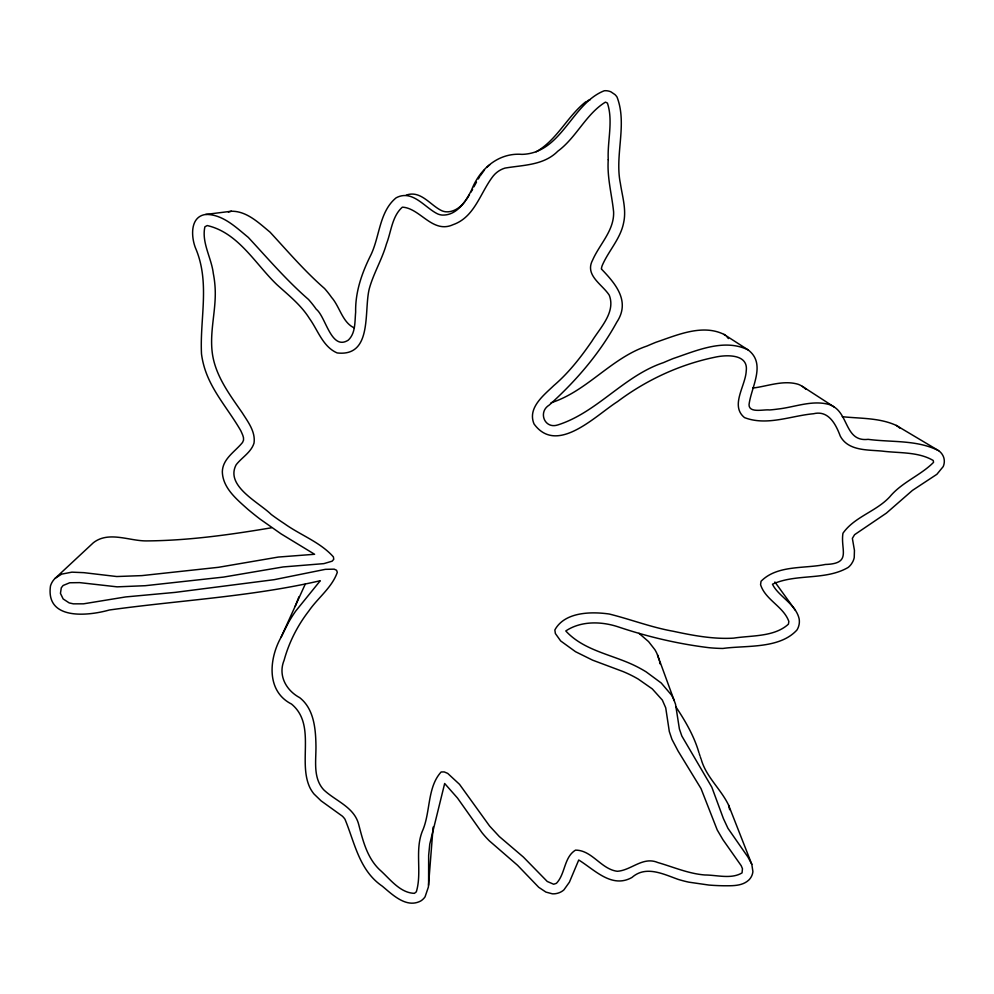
<?xml version="1.0" encoding="UTF-8"?>
<svg xmlns="http://www.w3.org/2000/svg" width="994" height="994" viewBox="0 0 994 994"><rect width="100%" height="100%" fill="white"/><g stroke="black" fill="none" stroke-linecap="round" stroke-linejoin="round"><path stroke-width="1.49" d="M305.22 584.199L281.016 637.378C269.001 658.798 266.081 691.203 291.528 704.063C316.291 724.638 297.728 761.491 309.793 787.422A35.709 33.945 7.9 0 0 314.029 794.02L321.087 800.853L342.346 816.149A21.284 20.104 7.6 0 1 344.968 819.218C354.783 842.887 359.219 870.458 382.292 886.176C392.543 894.724 406.372 908.541 420.711 900.999A15.506 14.575 2.6 0 0 425.072 896.812L428.377 887.07L433.111 827.132M428.6 885.194L428.65 855.362L429.768 844.092L444.666 783.508L457.526 798.083L481.928 832.599A102.32 97.462 -6 0 0 489.346 840.849L517.539 865.277L538.736 887.307L545.917 892.09L552.254 893.792A14.438 13.593 -4.6 0 0 555.36 893.705L557 893.407A15.407 14.5 -4.6 0 0 563.909 889.879L569.4 882.187L578.732 860.009C594.586 869.738 611.77 888.822 631.936 877.478C645.851 865.14 663.408 874.148 678.194 879.392A129.667 122.945 -15.3 0 0 688.743 882.15L708.921 885.058A220.407 210.554 -18.9 0 0 723.607 885.766C732.056 885.741 741.847 886.313 748.581 880.249A14.028 13.146 -13.5 0 0 750.221 878.41A14.338 13.431 -13.5 0 0 751.551 876.248A14.736 13.804 -13.5 0 0 752.893 871.514L751.799 864.308L728.614 805.19C721.048 789.298 706.56 777.345 701.429 760.112M295.143 606.452L298.945 596.822M281.016 637.378L288.583 622.306A153.66 147.659 3.9 0 1 295.665 611.136L320.279 580.72C251.022 596.723 179.603 600.264 109.377 609.993C88.205 615.982 45.413 620.654 50.495 585.888A19.619 18.588 27.5 0 1 55.155 578.322L93.361 542.749C108.508 530.833 129.096 540.922 146.13 540.91C188.077 540.661 230.074 534.747 271.412 527.789M473.902 186.847L476.499 182.101M471.057 192.016L472.61 189.208M478.288 178.982L479.53 176.944M469.454 194.799L466.211 199.881M480.152 175.926L484.463 169.974M465.378 201.024C460.843 207.063 453.848 212.381 445.933 211.797A13.991 13.767 80 0 1 441.845 210.74C430.303 205.348 420.822 189.991 406.322 195.085M486.998 167.191L489.806 164.706M55.142 578.309L61.665 574.122L71.903 572.159L83.918 572.668L116.745 576.532L141.869 575.613L218.506 567.301L278.308 557.062L314.601 554.279L281.004 533.828L259.968 519.03A372.402 368.004 86.5 0 1 247.879 509.326C236.783 499.348 222.693 487.979 222.333 471.715C222.693 458.594 235.193 451.599 242.561 442.417C245.195 438.776 242.25 434.229 240.797 430.75C228.235 408.733 209.97 389.561 203.546 364.425A82.664 80.825 42.6 0 1 201.496 353.951C199.732 318.254 210.306 282.308 195.42 247.817C191.109 236.659 189.891 216.568 205.746 214.443L231.416 211.237C246.773 211.001 258.85 222.979 269.97 232.074C287.751 251.32 304.736 271.238 324.553 288.508A94.268 91.908 42.1 0 1 331.574 297.392C339.774 306.637 342.458 322.677 354.361 327.933M586 101.624C567.326 116.211 557.249 139.831 536.151 151.796M587.355 100.829L590.312 99.586M228.347 211.97L231.416 211.237M551.074 402.769C586.945 391.375 611.111 358.051 647.057 346.011A303.592 290.894 -23.3 0 1 656.003 342.247C677.063 335.127 702.298 323.709 723.992 334.394L748.072 349.876C766.61 363.742 751.116 387.064 749.029 404.782C749.091 413.467 764.001 409.18 769.53 409.963A138.377 134.265 -52.7 0 0 777.78 409.056C794.715 407.229 812.048 399.75 829.095 404.508A24.378 23.483 -38.4 0 1 835.631 408.012C848.317 417.815 846.714 441.932 868.135 439.348C891.506 442.467 917.102 439.646 938.634 450.692M752.669 388.082C767.53 386.318 782.837 379.919 797.822 384.181A22.166 21.433 -39.8 0 1 803.773 387.374L806.022 389.35M205.746 214.443C222.681 214.182 236.013 227.39 248.289 237.392C267.92 258.564 286.67 280.482 308.525 299.48A103.761 100.891 40.3 0 1 316.266 309.246C325.883 316.775 331.151 351.23 348.347 340.097C355.79 332.978 354.709 321.509 355.653 312.141C355.193 292.522 361.592 273.797 370.153 256.415C379.882 237.616 378.813 212.02 396.109 197.831C412.448 189.084 424.6 207.572 437.621 213.896A15.407 15.158 79.2 0 0 442.119 215.064C456.693 215.723 465.689 201.558 471.504 190.177C479.58 169.067 498.404 152.467 521.987 154.368C561.772 153.312 571.525 103.575 604.265 90.765A14.165 13.767 -78.2 0 1 610.888 91.821L614.963 94.579A15.482 15.059 -78.2 0 1 617.05 97.089C627.562 124.387 614.503 155.014 620.38 183.368C622.306 196.377 626.555 209.473 623.636 222.693C620.542 238.771 608.49 250.823 602.215 265.522A18.551 18.252 -60.2 0 0 601.532 267.92L601.445 268.852M842.253 416.697C860.245 418.623 879.541 417.691 896.315 425.444L937.901 450.207M896.315 425.444L897.657 426.302A13.754 13.146 -38.9 0 1 899.657 428.041M748.072 349.876C724.204 338.134 696.446 350.696 673.273 358.511A333.102 317.409 -22.6 0 0 663.42 362.648C623.884 375.844 597.245 412.435 557.808 424.935C544.563 429.346 537.816 411.963 549.185 405.117C575.774 381.187 599.469 353.765 616.715 322.28C630.755 301.331 615.472 283.613 601.469 269.076M802.382 386.393L834.103 406.944M723.992 334.394L725.496 335.512M638.993 633.327L648.573 641.602L654.897 649.703A39.685 38.17 -11.9 0 1 657.506 654.909L675.535 704.249L679.399 728.962L681.822 736.007L711.828 787.198L723.396 818.559L727.943 828.3L747.973 857.101L751.799 864.308M727.061 336.966L728.465 338.569M674.28 700.683A43.512 41.624 -11.5 0 0 671.435 695.005L661.234 683.002L646.187 671.894A129.754 123.517 -6.7 0 0 633.923 665.21C611.173 654.4 583.453 650.3 565.785 630.954C581.167 620.666 601.718 621.275 618.715 627.04C647.976 636.843 678.231 643.926 708.884 647.678A165.625 160.63 -30.1 0 0 722.874 648.461C745.711 645.218 779.395 649.231 796.927 630.022A16.19 15.482 -23.9 0 0 798.729 625.984L799.089 624.53A17.097 16.351 -23.9 0 0 799.101 618.641C795.697 603.93 778.041 596.015 772.475 584.211C796.356 573.352 825.306 580.72 848.13 567.462A16.724 15.991 -29.9 0 0 851.473 563.896L852.765 561.747A16.761 16.028 -29.9 0 0 854.231 557.535L854.442 550.365L852.367 538.363L854.591 534.685L886.375 513.14L912.442 490.402L936.882 474.3L943.194 466.596A13.804 13.133 -37.9 0 0 944.151 463.266A13.444 12.785 -37.9 0 0 944.25 460.135A13.208 12.574 -37.9 0 0 943.107 455.948L942.374 454.618A15.121 14.388 -37.9 0 0 938.634 450.692M774.898 581.987L795.411 610.304M675.758 706.659C685.313 720.985 694.123 736.057 698.944 752.694M657.506 654.909L659.246 660.401M700.372 757.068L701.081 759.093M699.291 753.787L700.012 755.974M728.614 805.19L729.658 809.688M659.531 661.507L659.966 663.768M608.253 159.761C606.974 177.441 611.869 194.575 613.621 211.983C614.255 230.546 599.593 244.114 592.623 260.093C584.41 275.35 602.389 284.383 609.297 295.268C615.808 312.29 600.264 327.635 591.964 341.104C580.856 357.206 568.767 372.8 553.82 385.56C543.668 395.301 527.267 407.962 534.039 423.953C557.038 455.612 595.592 415.529 617.498 401.626C646.162 380.093 679.66 364.487 714.81 357.256C726.105 354.672 748.693 353.678 746.221 371.048C745.525 385.921 729.882 405.8 744.531 417.617C766.97 426.215 790.851 415.79 813.552 413.74C828.561 409.975 835.917 424.45 840.228 436.006C848.155 451.152 867.774 449.686 882.299 451.114C899.185 453.264 918.22 451.611 933.229 460.495L933.565 462.334C920.692 475.393 901.881 482.189 889.792 496.801C876.223 511.55 854.542 516.694 842.962 533.231C840.253 549.918 852.256 563.71 825.318 564.468C804.146 568.854 777.258 564.816 761.031 581.279L760.572 584.696C765.417 600.003 783.558 606.514 788.851 621.449L788.428 624.157C774.227 637.104 751.75 635.315 733.622 638.136C713.232 639.341 693.017 635.501 673.186 631.252C651.381 627.376 630.681 619.349 609.272 614.031C591.07 611.422 564.617 611.894 554.851 629.972L555.373 633.526L560.678 640.956L575.526 651.704L592.623 660.165L623.089 671.571A123.02 117.068 -6.5 0 1 638.235 679.076L652.275 688.892L662.339 700.074L665.731 707.852L669.31 731.522L671.932 739.325L678.082 751.029L701.031 788.602L717.221 829.953L722.936 839.706L741.226 865.724L742.456 868.694L742.058 872.894C731.199 879.429 716.947 874.981 704.87 874.981C688.507 873.689 673.398 867.041 657.817 862.531C642.869 856.132 631.327 870.384 617.311 871.278C601.121 869.29 592.039 850.032 575.476 850.143C563.834 857.325 565.437 873.987 556.404 883.331L553.683 884.238L547.247 881.467L523.329 857.014L499.336 836.563L489.62 826.064L459.501 784.316L447.698 773.382L444.219 771.916L441.137 771.978C426.923 787.546 430.775 812.545 422.239 831.469C414.635 850.914 422.189 872.397 416.324 891.817L414.423 893.333C399.787 892.96 389.698 878.547 379.435 869.564C367.109 857.623 362.934 840.75 358.772 824.759C354.423 807.004 335.587 801.139 323.659 789.745C312.414 777.407 316.403 759.453 315.918 744.282C315.595 727.794 313.619 708.61 299.703 697.664C286.135 690.395 277.835 675.398 284.11 660.264C288.981 642.422 297.504 625.586 308.836 610.975C317.844 597.854 331.971 587.628 337.301 572.333L336.556 570.258L334.183 569.152L325.373 569.338L274.182 579.676L175.081 592.387L125.666 596.934L83.496 603.83L73.345 603.843L69.17 602.898L63.156 598.947L60.448 593.381L61.293 587.789L63.119 585.478L69.704 582.77L79.657 582.621L117.106 586.845L145.223 585.702L223.575 577.079L283.166 566.94L323.895 563.623L332.133 561.175L333.76 559.299L333.4 556.901C320.18 542.028 300.399 535.132 284.421 523.664A264.715 262.652 57.5 0 1 271.213 514.47C258.8 502.218 224.868 485.942 236.174 464.745C241.902 457.364 251.097 452.432 254.017 443.113C255.682 431.682 247.916 421.804 242.176 412.696C229.067 393.773 214.17 374.129 212.008 350.41C210.107 330.99 215.487 311.843 215.276 292.447A105.252 101.015 46.8 0 0 213.3 273.425C211.486 257.893 201.372 242.437 204.901 226.794L207.224 225.551C238.436 232.708 255.222 263.932 276.991 284.731C288.558 295.23 301.107 305.096 309.469 318.527C317.981 330.319 322.888 346.819 337.177 352.945C373.384 357.008 363.444 309.817 369.47 288.074C373.794 272.853 382.156 259.148 386.455 243.915C391.251 231.677 391.996 216.257 402.371 207.162C420.288 208.094 432.539 234.149 453.177 224.632C474.908 217.015 480.363 192.364 493.272 175.938A24.477 24.092 -87.3 0 1 504.964 168.098C523.254 164.954 543.668 165.501 557.82 151.2C576.358 137.582 585.988 113.987 605.458 102.121L607.409 103.065C613.397 121.144 607.259 140.999 608.253 159.761"/></g></svg>
